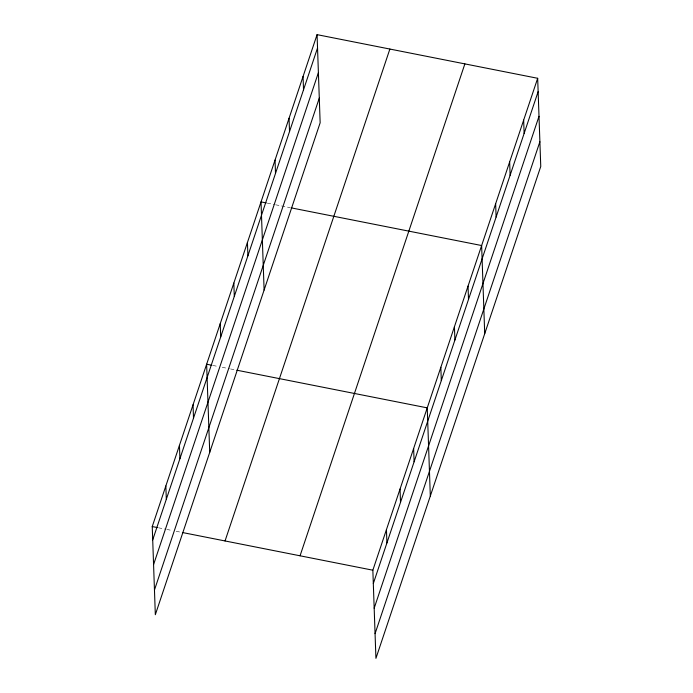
<?xml version="1.0" encoding="UTF-8"?>
<svg xmlns="http://www.w3.org/2000/svg" width="693" height="693" viewBox="0 0 693 693"><rect width="100%" height="100%" fill="white"/><g stroke="black" fill="none" stroke-linecap="round" stroke-linejoin="round"><path stroke-width="0.52" stroke-dasharray="3.46 2.6" d="M267.273 203.136L274.549 204.574M275.589 204.781L290.15 207.657M212.881 365.462L218.078 366.493M222.236 367.316L229.522 368.754M230.561 368.962L235.759 369.984M158.489 527.789L165.766 529.227M166.805 529.435L172.003 530.466M176.169 531.288L181.367 532.319"/><path stroke-width="1.04" d="M317.073 34.65L320.149 122.8L155.327 614.708L152.243 526.559L317.073 34.65L537.673 78.292L540.757 166.441L375.927 658.35L372.851 570.2L537.673 78.292M152.711 539.882L317.533 47.973M153.577 564.57L318.399 72.67M154.461 590.012L319.291 98.111M225.043 540.956L389.873 49.056M300.052 555.795L464.873 63.895M373.319 583.523L538.14 91.615M374.177 608.211L539.007 116.311M375.069 633.653L539.89 141.753M266.233 202.928L261.027 201.897L264.111 290.046M291.19 207.865L481.635 245.539L484.71 333.688M211.841 365.254L206.635 364.223L209.719 452.382M236.798 370.192L427.243 407.865L430.318 496.023M152.243 526.559L157.45 527.581M182.406 532.519L372.851 570.2M523.665 120.106L524.133 133.428M509.658 161.919L510.117 175.242M495.642 203.725L496.11 217.048M468.035 286.122L468.503 299.445M454.435 326.706L454.903 340.029M440.843 367.29L441.302 380.613M413.643 448.449L414.111 461.772M400.043 489.033L400.511 502.356M386.451 529.617L386.911 542.94M303.058 76.464L303.525 89.787M289.05 118.278L289.518 131.592M275.043 160.083L275.502 173.406M247.436 242.481L247.895 255.804M233.836 283.065L234.303 296.387M220.235 323.648L220.703 336.971M193.044 404.807L193.503 418.13M179.444 445.391L179.911 458.714M165.844 485.975L166.311 499.298"/></g></svg>
